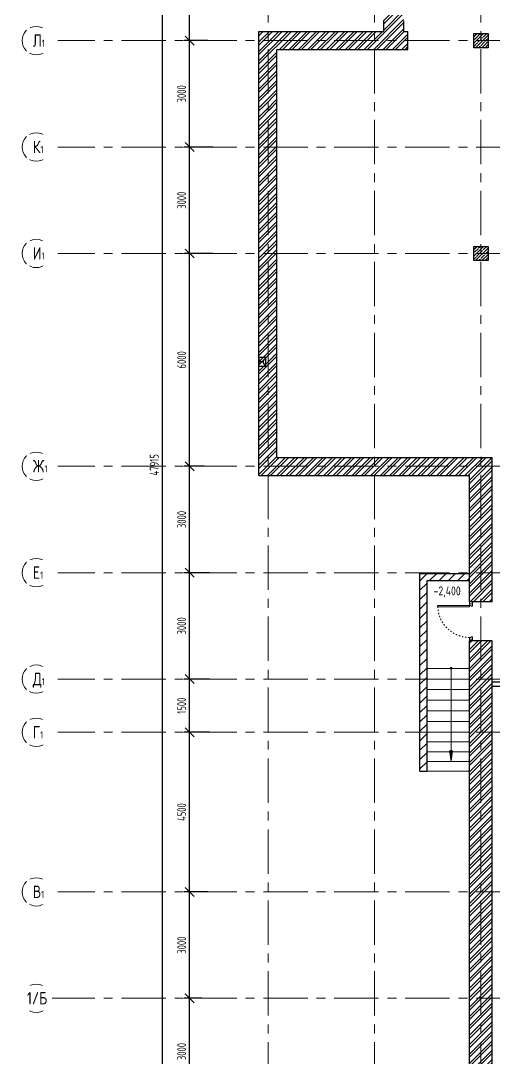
# Model space of a CAD drawing. Header units: millimetres. Extents: x -248073 to 8952771, y -150083 to 710860.
# Drawn here: x -13404 to -55, y -85294 to -56045 of the extents above; entities that cross this region are included whole.
import ezdxf
from ezdxf import colors
from ezdxf.entities.mleader import LeaderData, LeaderLine
from ezdxf.math import Vec2, Vec3

# ---------------------------------------------------------------- set-up
doc = ezdxf.new("R2010")
doc.units = ezdxf.units.MM
doc.linetypes.add('ACAD_ISO03W100', pattern=[30, 12, -18])
doc.linetypes.add('CENTER', pattern=[2, 1.25, -0.25, 0.25, -0.25])
doc.layers.get('Defpoints').update_dxf_attribs({"color": 8})
for name, color, linetype, lineweight in [('АР_Двери', 5, 'Continuous', 18), ('АР_Колонны', 5, 'Continuous', 30), ('АР_Колонны Штрих', 250, 'Continuous', 5), ('АР_Лестницы', 6, 'Continuous', 15), ('АР_МосжилНии_Стены', 202, 'Continuous', 30), ('АР_Оси', 193, 'Continuous', 9), ('АР_Оси размеры', 164, 'Continuous', 9), ('АР_Отметки', 250, 'Continuous', 15), ('АР_Перегородки кирпич', 244, 'Continuous', 30), ('АР_Штриховка кирпич', 250, 'Continuous', 9), ('АР_Штриховка монолит', 250, 'Continuous', 9), ('Подвал', 250, 'Continuous', 30)]:
    doc.layers.add(name, color=color, linetype=linetype, lineweight=lineweight)
doc.styles.add('ISOCPEUR', font='', dxfattribs={"width": 0.7})
doc.styles.add('ГОСТ 2.304', font='', dxfattribs={"width": 0.7})
doc.styles.get('ISOCPEUR').set_extended_font_data('ISOCPEUR')
doc.styles.get('ГОСТ 2.304').set_extended_font_data('ISOCPEUR')
doc.dimstyles.new('СПДС', dxfattribs={"dimscale": 100, "dimtxt": 2.5, "dimasz": 2.5, "dimexe": 1.5, "dimexo": 0, "dimgap": 1, "dimtad": 1, "dimdec": 0, "dimrnd": 1, "dimtxsty": 'ГОСТ 2.304', "dimblk": 'OBLIQUE', "dimcen": 2.5, "dimdle": 1.5, "dimadec": 0, "dimazin": 2, "dimtfac": 0.75, "dimtdec": 0, "dimtmove": 1, "dimatfit": 3, "dimfxl": 1, "dimtolj": 1, "dimarcsym": 1})
pattern_1 = [(45, (346742.01, -175205.68), (-132.58252, 132.58252), []), (45, (346830.4, -175205.68), (-132.58252, 132.58252), [])]

# ---------------------------------------------------------------- blocks, each defined once
blk = doc.blocks.new('_Oblique')
at = {"color": 8, "linetype": 'ByBlock', "lineweight": -2}
blk.add_line((-0.5, -0.5), (0.5, 0.5), dxfattribs=at)
blk = doc.blocks.new('*D957')
at = {"layer": 'Defpoints', "color": 0, "ltscale": 100, "transparency": 16777216}
for p in [(-8643, -83605), (-8301, -83605), (-8301, -86605)]:
    blk.add_point(p, dxfattribs=at)
at = {"layer": 'АР_Оси размеры', "color": 8, "lineweight": -2, "ltscale": 100, "transparency": 16777216}
for p, q in [((-8301, -83605), (-8793, -83605)), ((-8643, -86755), (-8643, -83455)), ((-8301, -86605), (-8793, -86605))]:
    blk.add_line(p, q, dxfattribs=at)
at = {"layer": 'АР_Оси размеры', "color": 8, "lineweight": -2, "ltscale": 100, "transparency": 16777216, "xscale": 250, "yscale": 250, "zscale": 250}
for p, rotation in [((-8643, -83605), 90), ((-8643, -86605), 270)]:
    blk.add_blockref('_Oblique', p, dxfattribs=dict(at, rotation=rotation))
at = {"layer": 'АР_Оси размеры', "color": 8, "ltscale": 100, "transparency": 16777216, "insert": (-8868, -85105), "char_height": 250, "attachment_point": 5, "rotation": 90, "style": 'ГОСТ 2.304'}
blk.add_mtext('\\A1;3000', dxfattribs=at)
blk = doc.blocks.new('*D910')
at = {"layer": 'Defpoints', "color": 0, "ltscale": 100, "transparency": 16777216}
for p in [(-8643, -80605), (-8134, -80605), (-8301, -83605)]:
    blk.add_point(p, dxfattribs=at)
at = {"layer": 'АР_Оси размеры', "color": 8, "lineweight": -2, "ltscale": 100, "transparency": 16777216}
for p, q in [((-8134, -80605), (-8793, -80605)), ((-8643, -83755), (-8643, -80455)), ((-8301, -83605), (-8793, -83605))]:
    blk.add_line(p, q, dxfattribs=at)
at = {"layer": 'АР_Оси размеры', "color": 8, "lineweight": -2, "ltscale": 100, "transparency": 16777216, "xscale": 250, "yscale": 250, "zscale": 250}
for p, rotation in [((-8643, -80605), 90), ((-8643, -83605), 270)]:
    blk.add_blockref('_Oblique', p, dxfattribs=dict(at, rotation=rotation))
at = {"layer": 'АР_Оси размеры', "color": 8, "ltscale": 100, "transparency": 16777216, "insert": (-8868, -82105), "char_height": 250, "attachment_point": 5, "rotation": 90, "style": 'ГОСТ 2.304'}
blk.add_mtext('\\A1;3000', dxfattribs=at)
blk = doc.blocks.new('*D911')
at = {"layer": 'Defpoints', "color": 0, "ltscale": 100, "transparency": 16777216}
for p in [(-8643, -76105), (-8080, -76105), (-8134, -80605)]:
    blk.add_point(p, dxfattribs=at)
at = {"layer": 'АР_Оси размеры', "color": 8, "lineweight": -2, "ltscale": 100, "transparency": 16777216}
for p, q in [((-8643, -80755), (-8643, -75955)), ((-8080, -76105), (-8793, -76105)), ((-8134, -80605), (-8793, -80605))]:
    blk.add_line(p, q, dxfattribs=at)
at = {"layer": 'АР_Оси размеры', "color": 8, "lineweight": -2, "ltscale": 100, "transparency": 16777216, "xscale": 250, "yscale": 250, "zscale": 250}
for p, rotation in [((-8643, -76105), 90), ((-8643, -80605), 270)]:
    blk.add_blockref('_Oblique', p, dxfattribs=dict(at, rotation=rotation))
at = {"layer": 'АР_Оси размеры', "color": 8, "ltscale": 100, "transparency": 16777216, "insert": (-8868, -78355), "char_height": 250, "attachment_point": 5, "rotation": 90, "style": 'ГОСТ 2.304'}
blk.add_mtext('\\A1;4500', dxfattribs=at)
blk = doc.blocks.new('*D912')
at = {"layer": 'Defpoints', "color": 0, "ltscale": 100, "transparency": 16777216}
for p in [(-8643, -74605), (-8080, -74605), (-8080, -76105)]:
    blk.add_point(p, dxfattribs=at)
at = {"layer": 'АР_Оси размеры', "color": 8, "lineweight": -2, "ltscale": 100, "transparency": 16777216}
for p, q in [((-8643, -76255), (-8643, -74455)), ((-8080, -74605), (-8793, -74605)), ((-8080, -76105), (-8793, -76105))]:
    blk.add_line(p, q, dxfattribs=at)
at = {"layer": 'АР_Оси размеры', "color": 8, "lineweight": -2, "ltscale": 100, "transparency": 16777216, "xscale": 250, "yscale": 250, "zscale": 250}
for p, rotation in [((-8643, -74605), 90), ((-8643, -76105), 270)]:
    blk.add_blockref('_Oblique', p, dxfattribs=dict(at, rotation=rotation))
at = {"layer": 'АР_Оси размеры', "color": 8, "ltscale": 100, "transparency": 16777216, "insert": (-8868, -75355), "char_height": 250, "attachment_point": 5, "rotation": 90, "style": 'ГОСТ 2.304'}
blk.add_mtext('\\A1;1500', dxfattribs=at)
blk = doc.blocks.new('*D913')
at = {"layer": 'Defpoints', "color": 0, "ltscale": 100, "transparency": 16777216}
for p in [(-8643, -71605), (-8219, -71605), (-8080, -74605)]:
    blk.add_point(p, dxfattribs=at)
at = {"layer": 'АР_Оси размеры', "color": 8, "lineweight": -2, "ltscale": 100, "transparency": 16777216}
for p, q in [((-8219, -71605), (-8793, -71605)), ((-8643, -74755), (-8643, -71455)), ((-8080, -74605), (-8793, -74605))]:
    blk.add_line(p, q, dxfattribs=at)
at = {"layer": 'АР_Оси размеры', "color": 8, "lineweight": -2, "ltscale": 100, "transparency": 16777216, "xscale": 250, "yscale": 250, "zscale": 250}
for p, rotation in [((-8643, -71605), 90), ((-8643, -74605), 270)]:
    blk.add_blockref('_Oblique', p, dxfattribs=dict(at, rotation=rotation))
at = {"layer": 'АР_Оси размеры', "color": 8, "ltscale": 100, "transparency": 16777216, "insert": (-8868, -73105), "char_height": 250, "attachment_point": 5, "rotation": 90, "style": 'ГОСТ 2.304'}
blk.add_mtext('\\A1;3000', dxfattribs=at)
blk = doc.blocks.new('*D914')
at = {"layer": 'Defpoints', "color": 0, "ltscale": 100, "transparency": 16777216}
for p in [(-8643, -68605), (-8219, -68605), (-8080, -71605)]:
    blk.add_point(p, dxfattribs=at)
at = {"layer": 'АР_Оси размеры', "color": 8, "lineweight": -2, "ltscale": 100, "transparency": 16777216}
for p, q in [((-8219, -68605), (-8793, -68605)), ((-8643, -71755), (-8643, -68455)), ((-8080, -71605), (-8793, -71605))]:
    blk.add_line(p, q, dxfattribs=at)
at = {"layer": 'АР_Оси размеры', "color": 8, "lineweight": -2, "ltscale": 100, "transparency": 16777216, "xscale": 250, "yscale": 250, "zscale": 250}
for p, rotation in [((-8643, -68605), 90), ((-8643, -71605), 270)]:
    blk.add_blockref('_Oblique', p, dxfattribs=dict(at, rotation=rotation))
at = {"layer": 'АР_Оси размеры', "color": 8, "ltscale": 100, "transparency": 16777216, "insert": (-8868, -70105), "char_height": 250, "attachment_point": 5, "rotation": 90, "style": 'ГОСТ 2.304'}
blk.add_mtext('\\A1;3000', dxfattribs=at)
blk = doc.blocks.new('*D915')
at = {"layer": 'Defpoints', "color": 0, "ltscale": 100, "transparency": 16777216}
for p in [(-8643, -62605), (-7988, -62605), (-8219, -68605)]:
    blk.add_point(p, dxfattribs=at)
at = {"layer": 'АР_Оси размеры', "color": 8, "lineweight": -2, "ltscale": 100, "transparency": 16777216}
for p, q in [((-8643, -68755), (-8643, -62455)), ((-7988, -62605), (-8793, -62605)), ((-8219, -68605), (-8793, -68605))]:
    blk.add_line(p, q, dxfattribs=at)
at = {"layer": 'АР_Оси размеры', "color": 8, "lineweight": -2, "ltscale": 100, "transparency": 16777216, "xscale": 250, "yscale": 250, "zscale": 250}
for p, rotation in [((-8643, -62605), 90), ((-8643, -68605), 270)]:
    blk.add_blockref('_Oblique', p, dxfattribs=dict(at, rotation=rotation))
at = {"layer": 'АР_Оси размеры', "color": 8, "ltscale": 100, "transparency": 16777216, "insert": (-8868, -65605), "char_height": 250, "attachment_point": 5, "rotation": 90, "style": 'ГОСТ 2.304'}
blk.add_mtext('\\A1;6000', dxfattribs=at)
blk = doc.blocks.new('*D916')
at = {"layer": 'Defpoints', "color": 0, "ltscale": 100, "transparency": 16777216}
for p in [(-8643, -59605), (-8131, -59605), (-7988, -62605)]:
    blk.add_point(p, dxfattribs=at)
at = {"layer": 'АР_Оси размеры', "color": 8, "lineweight": -2, "ltscale": 100, "transparency": 16777216}
for p, q in [((-8131, -59605), (-8793, -59605)), ((-8643, -62755), (-8643, -59455)), ((-7988, -62605), (-8793, -62605))]:
    blk.add_line(p, q, dxfattribs=at)
at = {"layer": 'АР_Оси размеры', "color": 8, "lineweight": -2, "ltscale": 100, "transparency": 16777216, "xscale": 250, "yscale": 250, "zscale": 250}
for p, rotation in [((-8643, -59605), 90), ((-8643, -62605), 270)]:
    blk.add_blockref('_Oblique', p, dxfattribs=dict(at, rotation=rotation))
at = {"layer": 'АР_Оси размеры', "color": 8, "ltscale": 100, "transparency": 16777216, "insert": (-8868, -61105), "char_height": 250, "attachment_point": 5, "rotation": 90, "style": 'ГОСТ 2.304'}
blk.add_mtext('\\A1;3000', dxfattribs=at)
blk = doc.blocks.new('*D917')
at = {"layer": 'Defpoints', "color": 0, "ltscale": 100, "transparency": 16777216}
for p in [(-8643, -56605), (-8131, -56605), (-7988, -59605)]:
    blk.add_point(p, dxfattribs=at)
at = {"layer": 'АР_Оси размеры', "color": 8, "lineweight": -2, "ltscale": 100, "transparency": 16777216}
for p, q in [((-8131, -56605), (-8793, -56605)), ((-8643, -59755), (-8643, -56455)), ((-7988, -59605), (-8793, -59605))]:
    blk.add_line(p, q, dxfattribs=at)
at = {"layer": 'АР_Оси размеры', "color": 8, "lineweight": -2, "ltscale": 100, "transparency": 16777216, "xscale": 250, "yscale": 250, "zscale": 250}
for p, rotation in [((-8643, -56605), 90), ((-8643, -59605), 270)]:
    blk.add_blockref('_Oblique', p, dxfattribs=dict(at, rotation=rotation))
at = {"layer": 'АР_Оси размеры', "color": 8, "ltscale": 100, "transparency": 16777216, "insert": (-8868, -58105), "char_height": 250, "attachment_point": 5, "rotation": 90, "style": 'ГОСТ 2.304'}
blk.add_mtext('\\A1;3000', dxfattribs=at)
blk = doc.blocks.new('*D918')
at = {"layer": 'Defpoints', "color": 0, "ltscale": 100, "transparency": 16777216}
for p in [(-8643, -53605), (-7983, -53605), (-8131, -56605)]:
    blk.add_point(p, dxfattribs=at)
at = {"layer": 'АР_Оси размеры', "color": 8, "lineweight": -2, "ltscale": 100, "transparency": 16777216}
for p, q in [((-8643, -56755), (-8643, -53455)), ((-7983, -53605), (-8793, -53605)), ((-8131, -56605), (-8793, -56605))]:
    blk.add_line(p, q, dxfattribs=at)
at = {"layer": 'АР_Оси размеры', "color": 8, "lineweight": -2, "ltscale": 100, "transparency": 16777216, "xscale": 250, "yscale": 250, "zscale": 250}
for p, rotation in [((-8643, -53605), 90), ((-8643, -56605), 270)]:
    blk.add_blockref('_Oblique', p, dxfattribs=dict(at, rotation=rotation))
at = {"layer": 'АР_Оси размеры', "color": 8, "ltscale": 100, "transparency": 16777216, "insert": (-8868, -55105), "char_height": 250, "attachment_point": 5, "rotation": 90, "style": 'ГОСТ 2.304'}
blk.add_mtext('\\A1;3000', dxfattribs=at)
blk = doc.blocks.new('*D921')
at = {"layer": 'Defpoints', "color": 0, "ltscale": 100, "transparency": 16777216}
for p in [(-9469, -44605), (-9469, -92520), (-9413, -92520)]:
    blk.add_point(p, dxfattribs=at)
at = {"layer": 'АР_Оси размеры', "color": 8, "lineweight": -2, "ltscale": 100, "transparency": 16777216}
for p, q in [((-9413, -44455), (-9413, -92670)), ((-9469, -44605), (-9263, -44605)), ((-9469, -92520), (-9263, -92520))]:
    blk.add_line(p, q, dxfattribs=at)
at = {"layer": 'АР_Оси размеры', "color": 8, "lineweight": -2, "ltscale": 100, "transparency": 16777216, "xscale": 250, "yscale": 250, "zscale": 250}
for p, rotation in [((-9413, -44605), 90), ((-9413, -92520), 270)]:
    blk.add_blockref('_Oblique', p, dxfattribs=dict(at, rotation=rotation))
at = {"layer": 'АР_Оси размеры', "color": 8, "ltscale": 100, "transparency": 16777216, "insert": (-9640, -68563), "char_height": 250, "attachment_point": 5, "rotation": 90, "style": 'ГОСТ 2.304'}
blk.add_mtext('\\A1;47915', dxfattribs=at)
blk = doc.blocks.new('*U274')
at = {"color": 8}
for points in [[(-55, -80), (-55, 0), (-115, 0), (-115, -40), (-100, -40), (-100, -80), (-55, -80)], [(0, 0), (0, -80), (-55, -80), (-55, 0), (0, 0)], [(-1100, 0), (-1100, -80), (-1045, -80), (-1045, 0), (-1100, 0)], [(-1045, -80), (-1045, 0), (-985, 0), (-985, -40), (-1000, -40), (-1000, -80), (-1045, -80)]]:
    blk.add_lwpolyline(points, dxfattribs=at)
blk.add_lwpolyline([(-100, -80), (-100, -980), (-140, -980), (-140, -80)], close=True, dxfattribs=at)
at = {"color": 8, "linetype": 'ACAD_ISO03W100', "ltscale": 3}
blk.add_arc((-100, -80), 900, 180, 270, dxfattribs=at)
blk = doc.blocks.new('*U284')
h = blk.add_hatch(color=8)
h.dxf.hatch_style = 1
edge = h.paths.add_edge_path()
edge.add_arc((0, 0), 27.6, 359.64, 719.64)
h = blk.add_hatch(color=8)
h.dxf.hatch_style = 1
h.paths.add_polyline_path([(2328, -44), (2328, 44), (2628, 0)])
at = {"color": 8}
blk.add_line((2628, 0), (0, 0), dxfattribs=at)
blk.add_lwpolyline([(2328, 44), (2328, -44), (2628, 0), (2328, 44)], dxfattribs=at)
blk.add_circle((0, 0), 27.6, dxfattribs=at)
blk = doc.blocks.new('_DotSmall')
at = {"color": 8, "linetype": 'ByBlock', "const_width": 0.5}
blk.add_lwpolyline([(-0.0625, 0, 1), (0.0625, 0, 1)], format="xyb", close=True, dxfattribs=at)

msp = doc.modelspace()

# ---------------------------------------------------------------- hatches: boundary and pattern name
at = {"layer": 'АР_Колонны Штрих', "ltscale": 100}
h = msp.add_hatch(dxfattribs=at)
h.set_pattern_fill('ANSI35', color=8, scale=500)
h.set_pattern_definition([(45, (-957682.16, -16533.53), (-88.388348, 88.388348), []), (45, (-957593.77, -16533.53), (-88.388348, 88.388348), [156.25, -31.25, 0, -31.25])])
h.paths.add_polyline_path([(-230.06, -56405), (-630.06, -56405), (-630.06, -56805), (-230.06, -56805)])
h = msp.add_hatch(dxfattribs=at)
h.set_pattern_fill('ANSI35', color=8, scale=500)
h.set_pattern_definition([(45, (-957682.16, -22533.53), (-88.388348, 88.388348), []), (45, (-957593.77, -22533.53), (-88.388348, 88.388348), [156.25, -31.25, 0, -31.25])])
h.paths.add_polyline_path([(-230.06, -62405), (-630.06, -62405), (-630.06, -62805), (-230.06, -62805)])
at = {"layer": 'АР_Штриховка кирпич', "ltscale": 100}
h = msp.add_hatch(dxfattribs=at)
h.set_pattern_fill('ANSI32', color=8, scale=500)
h.set_pattern_definition(pattern_1)
h.paths.add_polyline_path([(-430.06, -50881.18), (-432.01, -50883.13), (-710.14, -50605), (-432.01, -50317.45), (-149.17, -50600.29)], flags=16)
edge = h.paths.add_edge_path()
edge.add_line((-2490.06, -56345), (-2613.36, -56345))
edge.add_line((-2613.36, -56345), (-2613.36, -56045))
edge.add_arc((5578.14, -56613.2), 8211.19, 93.967965, 176.032035, ccw=False)
edge.add_line((5009.94, -48421.7), (5009.94, -47854.78))
edge.add_arc((5569.89, -56604.86), 8767.98, 93.661589, 123.745076)
edge.add_arc((5569.94, -56605), 8768.12, 123.744822, 152.844957)
edge.add_arc((5569.94, -56605), 8768.12, 152.844957, 176.338157)
edge.add_line((-3180.28, -56045), (-3180.28, -56345))
edge.add_line((-3180.28, -56345), (-6690.06, -56344.86))
edge.add_line((-6690.06, -56344.86), (-6690.06, -58445.67))
edge.add_line((-6690.06, -58445.67), (-6571.15, -58445.67))
edge.add_line((-6571.15, -58445.67), (-6571.15, -58561.6))
edge.add_line((-6571.15, -58561.6), (-6180.06, -58561.6))
edge.add_line((-6180.06, -58561.6), (-6180.06, -56855))
edge.add_line((-6180.06, -56855), (-2490.06, -56855.28))
edge.add_line((-2490.06, -56855.28), (-2490.06, -56345))
h = msp.add_hatch(dxfattribs=at)
h.set_pattern_fill('ANSI32', color=8, scale=500)
h.set_pattern_definition(pattern_1)
h.paths.add_polyline_path([(-6180.06, -58494.66), (-6571.15, -58494.66), (-6571.15, -58429.66), (-6690.06, -58429.66), (-6690.06, -68068.43), (-6180.06, -68068.43)])
h = msp.add_hatch(dxfattribs=at)
h.set_pattern_fill('ANSI32', color=8, scale=500)
h.set_pattern_definition(pattern_1)
h.paths.add_polyline_path([(-6180.06, -67930), (-6571.15, -67930), (-6571.15, -67865), (-6690.06, -67865), (-6690.06, -68865), (-750.18, -68865), (-110.18, -68355), (-6180.06, -68355)])
h = msp.add_hatch(dxfattribs=at)
h.set_pattern_fill('ANSI32', color=8, scale=500)
h.set_pattern_definition(pattern_1)
h.paths.add_polyline_path([(-750.11, -72430.29), (-110.01, -72430.29), (-110.06, -68355), (-750.18, -68865)])
h.paths.add_polyline_path([(-750.09, -86057.05), (-110.06, -86057.05), (-110.13, -73530.29), (-750.23, -73530.29)])
h.paths.add_polyline_path([(-110.06, -87267.05), (-750.08, -87267.05), (-750.06, -91638.17), (-110.06, -91638.17)])
at = {"layer": 'АР_Штриховка монолит', "ltscale": 100}
h = msp.add_hatch(dxfattribs=at)
h.set_pattern_fill('ANSI31', color=8, scale=1500)
h.set_pattern_definition([(45, (282023.49, -144042.1), (-132.58252, 132.58252), [])])
h.paths.add_polyline_path([(-2150.24, -77202.9), (-1950.24, -77202.9), (-1950.24, -71825.36), (-750.18, -71825.36), (-750.18, -71625.36), (-2150.24, -71625.36)])

# ---------------------------------------------------------------- linework, layer by layer
at = {"layer": 'АР_Колонны', "color": 8, "ltscale": 100}
for points in [[(-630.06, -56405), (-230.06, -56405), (-230.06, -56805), (-630.06, -56805)], [(-630.06, -62405), (-230.06, -62405), (-230.06, -62805), (-630.06, -62805)]]:
    msp.add_lwpolyline(points, close=True, dxfattribs=at)
at = {"layer": 'АР_Лестницы', "color": 8, "ltscale": 100}
for p, q in [((-1950.24, -74302.9), (-1950.24, -74002.9)), ((-750.18, -74302.9), (-1950.24, -74302.9)), ((-750.18, -74602.9), (-750.18, -74302.9)), ((-1950.24, -74902.9), (-1950.24, -74602.9)), ((-1950.24, -74602.9), (-750.18, -74602.9)), ((-750.18, -74902.9), (-1950.24, -74902.9)), ((-750.18, -75202.9), (-750.18, -74902.9)), ((-1950.24, -75502.9), (-1950.24, -75202.9)), ((-1950.24, -75202.9), (-750.18, -75202.9)), ((-750.18, -75502.9), (-1950.24, -75502.9)), ((-750.18, -75802.9), (-750.18, -75502.9)), ((-1950.24, -76102.9), (-1950.24, -75802.9)), ((-1950.24, -75802.9), (-750.18, -75802.9)), ((-750.18, -76102.9), (-1950.24, -76102.9)), ((-750.18, -76377.9), (-750.18, -76102.9)), ((-1950.24, -76652.9), (-1950.24, -76377.9)), ((-1950.24, -76377.9), (-750.18, -76377.9)), ((-750.18, -76652.9), (-1950.24, -76652.9)), ((-750.18, -76927.9), (-750.18, -76652.9)), ((-1950.24, -76927.9), (-750.18, -76927.9)), ((-1950.24, -77202.9), (-750.18, -77202.9))]:
    msp.add_line(p, q, dxfattribs=at)
at = {"layer": 'АР_МосжилНии_Стены', "color": 8, "ltscale": 100}
for p, q in [((-6690.06, -58706.63), (-6690.06, -56345)), ((-6690.06, -56345), (-3180.28, -56345)), ((-2613.36, -56345), (-2490.06, -56345)), ((-2490.06, -56855), (-2490.06, -56345)), ((-6180.06, -58641.63), (-6180.06, -56855)), ((-6180.06, -56855), (-2490.06, -56855)), ((-6690.06, -68110.45), (-6690.06, -58429.66)), ((-6180.06, -68045.45), (-6180.06, -58494.66)), ((-6690.06, -68865), (-6690.06, -67865)), ((-6180.06, -68355), (-6180.06, -67930)), ((-6180.06, -68355), (-110.18, -68355)), ((-110.18, -72430.29), (-110.18, -68355)), ((-6690.06, -68865), (-750.18, -68865)), ((-750.18, -72430.29), (-750.18, -68865)), ((-2150.24, -77202.9), (-2150.24, -71625.36)), ((-2150.24, -71625.36), (-750.18, -71625.36)), ((-1950.24, -77202.9), (-1950.24, -71825.36)), ((-1950.24, -71825.36), (-750.18, -71825.36)), ((-110.18, -72430.29), (-750.18, -72430.29)), ((-750.18, -85929.01), (-750.18, -73530.29)), ((-110.18, -73530.29), (-750.18, -73530.29)), ((-110.18, -85929.01), (-110.18, -73530.29)), ((-2150.24, -77202.9), (-1950.24, -77202.9))]:
    msp.add_line(p, q, dxfattribs=at)
for points in [[(-3180.28, -56045), (-3180.28, -56345)], [(-2613.36, -56045), (-2613.36, -56345)]]:
    msp.add_lwpolyline(points, dxfattribs=at)
msp.add_lwpolyline([(-6490.51, -65784.96), (-6490.51, -65534.64), (-6690.06, -65534.64), (-6690.06, -65784.96)], close=True, dxfattribs=at)
at = {"layer": 'АР_Оси', "color": 8, "linetype": 'CENTER', "ltscale": 1000}
for p, q in [((-6430.06, -40842.53), (-6430.06, -96574.88)), ((-3430.06, -40842.53), (-3430.06, -96574.88)), ((-430.06, -40842.53), (-430.06, -96574.88)), ((-12563.76, -56605), (70614.65, -56605)), ((-12563.76, -59605), (70614.65, -59605)), ((-12563.76, -62605), (70614.65, -62605)), ((-12563.76, -68605), (70614.65, -68605)), ((-12563.76, -71605), (70614.65, -71605)), ((-12563.76, -74605), (70614.65, -74605)), ((-12563.76, -76105), (70614.65, -76105)), ((-12563.76, -80605), (70614.65, -80605)), ((-12563.76, -83605), (70614.65, -83605))]:
    msp.add_line(p, q, dxfattribs=at)
at = {"layer": 'АР_Оси', "color": 8, "ltscale": 0.5}
for centre in [(-12963.76, -56605), (-12963.76, -59605), (-12963.76, -62605), (-12963.76, -68605), (-12963.76, -71605), (-12963.76, -74605), (-12963.76, -76105), (-12963.76, -80605), (-12963.76, -83605)]:
    msp.add_circle(centre, 400, dxfattribs=at)
at = {"layer": 'АР_Перегородки кирпич', "color": 8, "linetype": 'Continuous', "ltscale": 100}
for p, q in [((-110.18, -74685, -1.38), (2095.67, -74685, -1.08)), ((-110.18, -74805, -1.38), (2095.67, -74805, -1.08))]:
    msp.add_line(p, q, dxfattribs=at)
at = {"layer": 'Подвал', "color": 8, "ltscale": 100}
msp.add_line((-6571.24, -65659.8), (-6690.06, -65659.8), dxfattribs=at)
msp.add_arc((-6490.51, -65659.8), 80.73, 90, 270, dxfattribs=at)

# ---------------------------------------------------------------- block references
at = {"layer": 'АР_Двери', "color": 8, "xscale": -1, "rotation": 270}
msp.add_blockref('*U274', (-670.18, -72430.29), dxfattribs=at)
at = {"layer": 'АР_Лестницы', "color": 8, "ltscale": 100, "rotation": 270}
msp.add_blockref('*U284', (-1273.21, -74299.4), dxfattribs=at)

# ---------------------------------------------------------------- dimensions: what is measured, and where the dimension line sits
at = {"layer": 'АР_Оси размеры', "color": 8, "ltscale": 100}
for base, p1, p2, picture, middle in [((-9413.31, -92520), (-9469.12, -44605), (-9469.12, -92520), '*D921', (-9639.92, -68562.5)), ((-8642.74, -53605), (-8131.48, -56605), (-7983.31, -53605), '*D918', (-8867.74, -55105)), ((-8642.74, -56605), (-7988.47, -59605), (-8131.48, -56605), '*D917', (-8867.74, -58105)), ((-8642.74, -59605), (-7988.47, -62605), (-8131.48, -59605), '*D916', (-8867.74, -61105)), ((-8642.74, -62605), (-8219.26, -68605), (-7988.47, -62605), '*D915', (-8867.74, -65605)), ((-8642.74, -68605), (-8079.77, -71605), (-8219.26, -68605), '*D914', (-8867.74, -70105)), ((-8642.74, -71605), (-8079.77, -74605), (-8219.26, -71605), '*D913', (-8867.74, -73105)), ((-8642.74, -74605), (-8079.77, -76105), (-8079.77, -74605), '*D912', (-8867.74, -75355)), ((-8642.74, -76105), (-8133.84, -80605), (-8079.77, -76105), '*D911', (-8867.74, -78355)), ((-8642.74, -80605), (-8300.81, -83605), (-8133.84, -80605), '*D910', (-8867.74, -82105)), ((-8642.74, -83605), (-8300.81, -86605), (-8300.81, -83605), '*D957', (-8867.74, -85105))]:
    dim = msp.add_linear_dim(base=base, p1=p1, p2=p2, angle=90, dimstyle='СПДС', override={"dimclrd": 8, "dimclre": 8, "dimclrt": 8}, dxfattribs=at)
    dim.commit()
    dim.dimension.update_dxf_attribs({"geometry": picture, "text_midpoint": middle})

# ---------------------------------------------------------------- leaders
at = {"layer": 'АР_Отметки', "color": 8}
ml = msp.add_multileader_mtext('Standard', dxfattribs=at)
ml.set_content('{\\W0.8;-2,400}', color=8, style='ISOCPEUR')
ml.set_leader_properties(color=8, linetype='Continuous', lineweight=-1)
ml.set_arrow_properties(name='DOTSMALL')
ml.build(insert=Vec2(0, 0))
ml.multileader.update_dxf_attribs({"has_text_frame": 1, "text_left_attachment_type": 4, "text_right_attachment_type": 4, "dogleg_length": 100, "arrow_head_size": 180})
ctx = ml.context
ctx.base_point, ctx.char_height, ctx.arrow_head_size, ctx.landing_gap_size, ctx.plane_origin = Vec3(-1815.17, -72326.28), 250, 180, 50, Vec3(-1896.57, -73604.4)
ctx.left_attachment, ctx.right_attachment = 4, 4
notes = []
notes.append((ctx, [(0, (0, 0, 0), (0, 0), (1, 0), 1, [])]))
ctx.mtext.insert, ctx.mtext.width, ctx.mtext.defined_height, ctx.mtext.line_spacing_style, ctx.mtext.flow_direction = Vec3(-1765.17, -71992.95), 769.989, 343.89, 2, 5
for ctx, leaders in notes:
    for number, flags, end, landing, length, lines in leaders:
        leader = LeaderData()
        leader.index, (leader.has_last_leader_line, leader.has_dogleg_vector, leader.attachment_direction) = number, flags
        leader.last_leader_point, leader.dogleg_vector, leader.dogleg_length = Vec3(end), Vec3(landing), length
        for number, points, colour, breaks in lines:
            line = LeaderLine()
            line.index, line.vertices, line.color, line.breaks = number, Vec3.list(points), colors.encode_raw_color(colour), breaks
            leader.lines.append(line)
        ctx.leaders.append(leader)

# ---------------------------------------------------------------- next in the draw order: texts
at = {"layer": 'АР_Оси', "color": 8, "char_height": 350, "width": 528.8202, "attachment_point": 1, "line_spacing_factor": 1.149209, "style": 'ГОСТ 2.304', "bg_fill": 2}
for s, insert in [('{\\W0.8;Л\\H0.57143x;1}', (-13063.58, -56427.22)), ('{\\W0.8;К\\H0.57143x;1}', (-13063.58, -59427.22)), ('{\\W0.8;И\\H0.57143x;1}', (-13063.58, -62427.22)), ('{\\W0.8;Ж\\H0.57143x;1}', (-13063.58, -68427.22)), ('{\\W0.8;Е\\H0.57143x;1}', (-13063.58, -71427.22)), ('{\\W0.8;Д\\H0.57143x;1}', (-13063.58, -74427.22)), ('{\\W0.8;Г\\H0.57143x;1}', (-13063.58, -75927.22)), ('{\\W0.8;В\\H0.57143x;1}', (-13063.58, -80427.22)), ('{\\W0.8;1/Б}', (-13228.53, -83427.22))]:
    msp.add_mtext(s, dxfattribs=dict(at, insert=insert))

doc.saveas('drawing.dxf')
